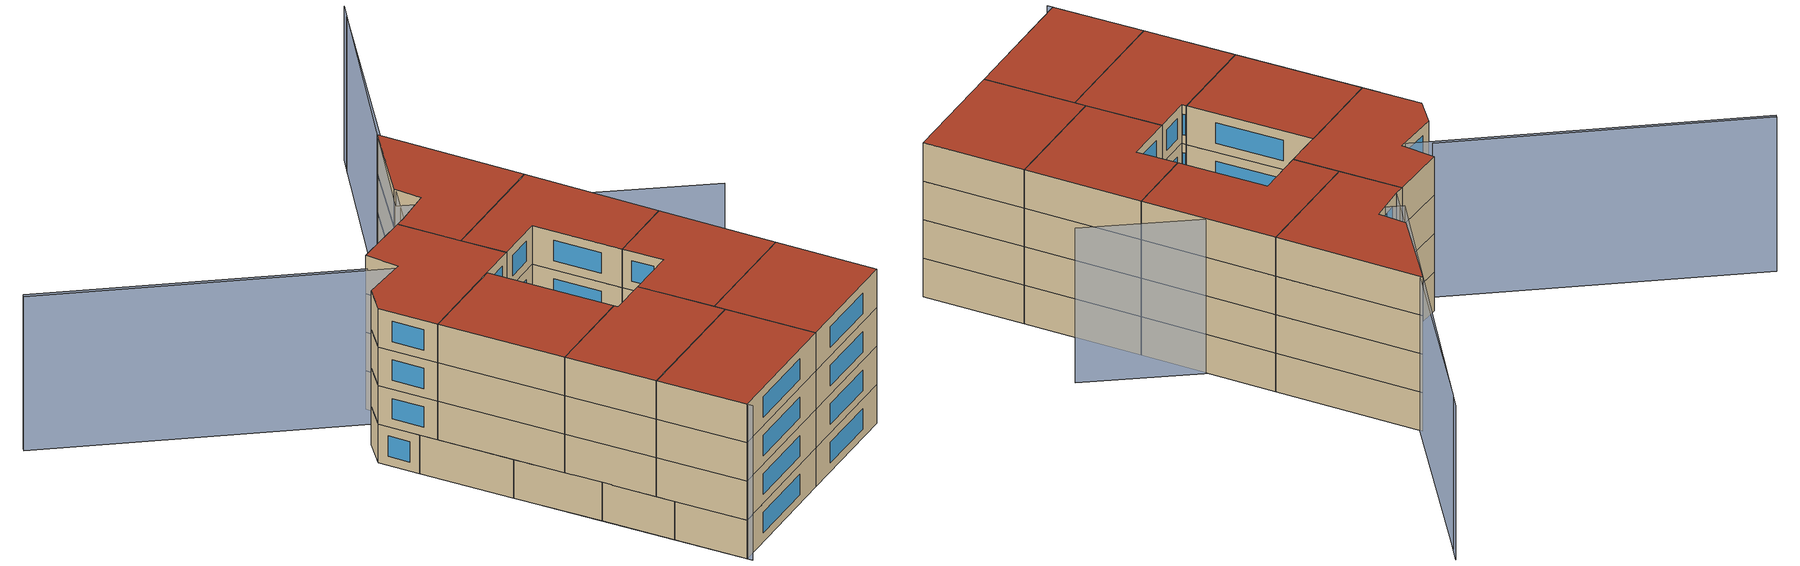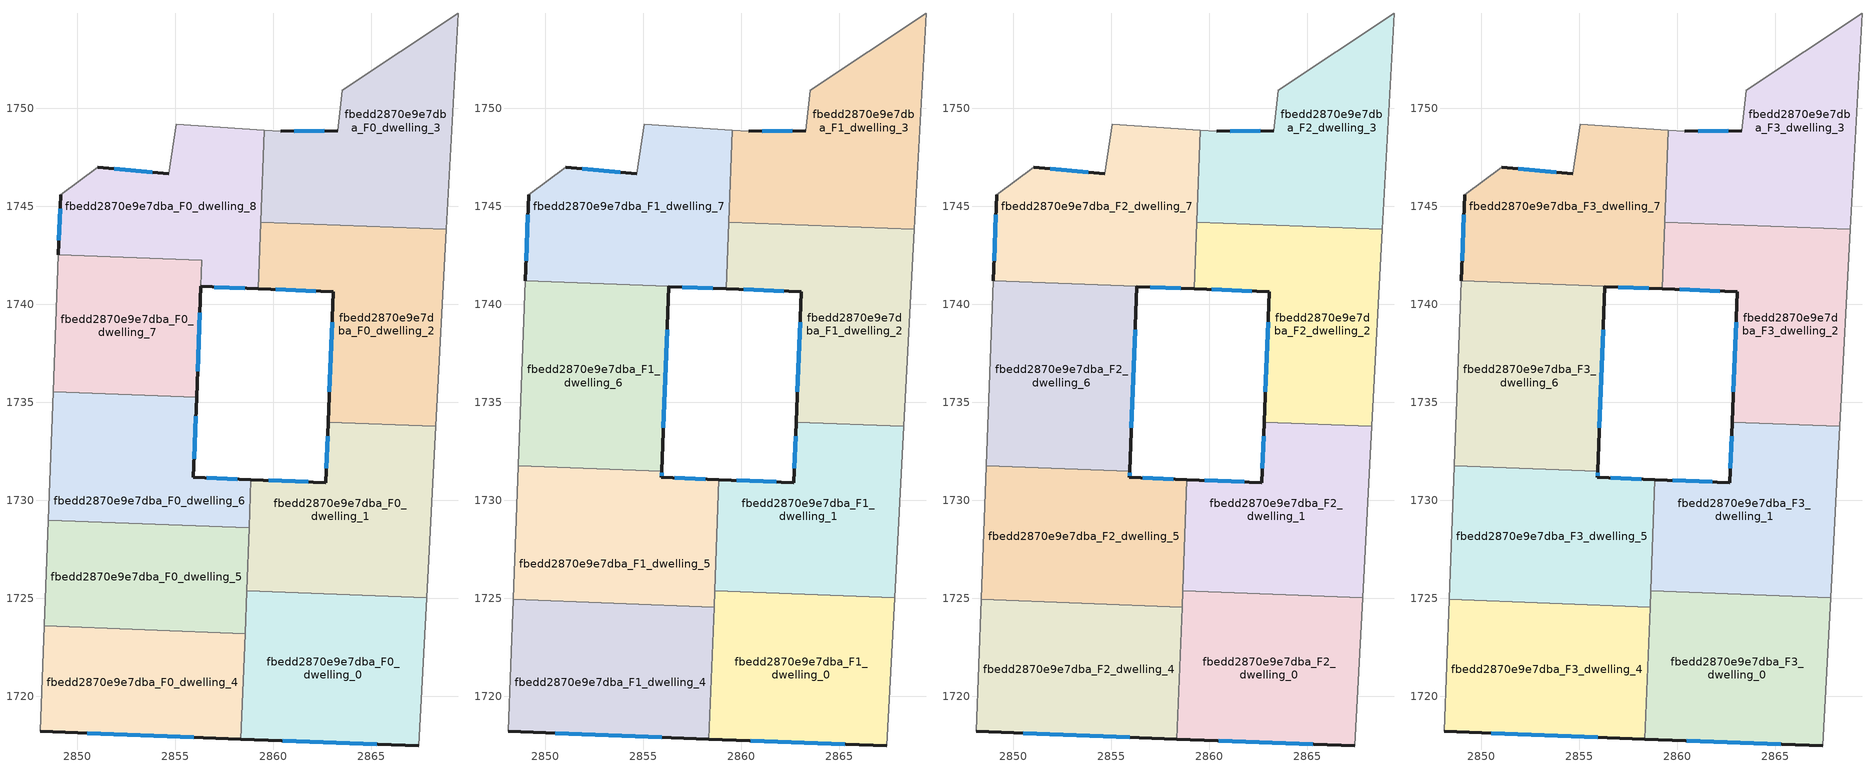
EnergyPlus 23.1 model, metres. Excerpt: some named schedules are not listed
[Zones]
fbedd2870e9e7dba_F0_dwelling_0
 floor ground (EU_floor_Construction): 2867.83,1725.03 2867.42,1717.47 2858.36,1717.82 2858.65,1725.39 z0
 wall outside (EU_wall_Construction): 2858.36,1717.82 2867.42,1717.47 z0:3
 wall to fbedd2870e9e7dba_F0_dwelling_1 (EU_wall_Construction): 2867.83,1725.03 2858.65,1725.39 z0:3
 wall adiabatic (EU_wall_Construction): 2867.42,1717.47 2867.83,1725.03 z0:3
 wall to fbedd2870e9e7dba_F0_dwelling_4 (EU_wall_Construction): 2858.56,1723.2 2858.36,1717.82 z0:3
 wall to fbedd2870e9e7dba_F0_dwelling_5 (EU_wall_Construction): 2858.65,1725.39 2858.56,1723.2 z0:3
 window (EU_Window_Construction): 2860.48,1717.73 2865.29,1717.55 z0.7:2.3
fbedd2870e9e7dba_F0_dwelling_1
 floor ground (EU_floor_Construction): 2868.3,1733.77 2867.83,1725.03 2858.65,1725.39 2858.86,1731.05 2862.69,1730.9 2862.81,1733.98 z0
 wall outside (EU_wall_Construction): 2862.81,1733.98 2862.69,1730.9 2858.86,1731.05 z0:3
 wall to fbedd2870e9e7dba_F0_dwelling_2 (EU_wall_Construction): 2868.3,1733.77 2862.81,1733.98 z0:3
 wall adiabatic (EU_wall_Construction): 2867.83,1725.03 2868.3,1733.77 z0:3
 wall to fbedd2870e9e7dba_F0_dwelling_5 (EU_wall_Construction): 2858.77,1728.59 2858.65,1725.39 z0:3
 wall to fbedd2870e9e7dba_F0_dwelling_6 (EU_wall_Construction): 2858.86,1731.05 2858.77,1728.59 z0:3
 window (EU_Window_Construction): 2861.79,1730.94 2859.76,1731.02 / 2862.78,1733.26 2862.72,1731.63 z0.7:2.3
fbedd2870e9e7dba_F0_dwelling_2
 floor ground (EU_floor_Construction): 2868.84,1743.84 2868.3,1733.77 2862.81,1733.98 2863.07,1740.65 2859.24,1740.8 2859.37,1744.2 z0
 wall outside (EU_wall_Construction): 2859.24,1740.8 2863.07,1740.65 2862.81,1733.98 z0:3
 wall to fbedd2870e9e7dba_F0_dwelling_3 (EU_wall_Construction): 2868.84,1743.84 2859.37,1744.2 z0:3
 wall adiabatic (EU_wall_Construction): 2868.3,1733.77 2868.84,1743.84 z0:3
 wall to fbedd2870e9e7dba_F0_dwelling_8 (EU_wall_Construction): 2859.37,1744.2 2859.24,1740.8 z0:3
 window (EU_Window_Construction): 2860.14,1740.76 2862.17,1740.68 / 2863.01,1739.08 2862.87,1735.55 z0.7:2.3
fbedd2870e9e7dba_F0_dwelling_3
 floor ground (EU_floor_Construction): 2869.43,1754.87 2868.84,1743.84 2859.37,1744.2 2859.55,1748.89 2860.38,1748.83 2863.3,1748.87 2863.53,1750.93 z0
 wall outside (EU_wall_Construction): 2863.3,1748.87 2860.38,1748.83 z0:3
 wall adiabatic (EU_wall_Construction): 2868.84,1743.84 2869.43,1754.87 2863.53,1750.93 2863.3,1748.87 / 2860.38,1748.83 2859.55,1748.89 z0:3
 wall to fbedd2870e9e7dba_F0_dwelling_8 (EU_wall_Construction): 2859.55,1748.89 2859.37,1744.2 z0:3
 window (EU_Window_Construction): 2862.62,1748.86 2861.07,1748.84 z0.7:2.3
fbedd2870e9e7dba_F0_dwelling_4
 floor ground (EU_floor_Construction): 2858.56,1723.2 2858.36,1717.82 2848.1,1718.21 2848.31,1723.6 z0
 wall outside (EU_wall_Construction): 2848.1,1718.21 2858.36,1717.82 z0:3
 wall to fbedd2870e9e7dba_F0_dwelling_5 (EU_wall_Construction): 2858.56,1723.2 2848.31,1723.6 z0:3
 wall adiabatic (EU_wall_Construction): 2848.31,1723.6 2848.1,1718.21 z0:3
 window (EU_Window_Construction): 2850.51,1718.12 2855.95,1717.91 z0.7:2.3
fbedd2870e9e7dba_F0_dwelling_5
 floor ground (EU_floor_Construction): 2858.77,1728.59 2858.56,1723.2 2848.31,1723.6 2848.51,1728.98 z0
 wall to fbedd2870e9e7dba_F0_dwelling_6 (EU_wall_Construction): 2858.77,1728.59 2848.51,1728.98 z0:3
 wall adiabatic (EU_wall_Construction): 2848.51,1728.98 2848.31,1723.6 z0:3
fbedd2870e9e7dba_F0_dwelling_6
 floor ground (EU_floor_Construction): 2856.09,1735.26 2855.93,1731.17 2858.86,1731.05 2858.77,1728.59 2848.51,1728.98 2848.77,1735.54 z0
 wall outside (EU_wall_Construction): 2858.86,1731.05 2855.93,1731.17 2856.09,1735.26 z0:3
 wall adiabatic (EU_wall_Construction): 2848.77,1735.54 2848.51,1728.98 z0:3
 wall to fbedd2870e9e7dba_F0_dwelling_7 (EU_wall_Construction): 2856.09,1735.26 2848.77,1735.54 z0:3
 window (EU_Window_Construction): 2855.97,1732.13 2856.05,1734.3 / 2858.18,1731.08 2856.62,1731.14 z0.7:2.3
 ceiling adiabatic (EU_roof_Construction): 2855.95,1731.49 2856.09,1735.26 2848.77,1735.54 2848.62,1731.77 z3
fbedd2870e9e7dba_F0_dwelling_7
 floor ground (EU_floor_Construction): 2856.35,1742.26 2856.09,1735.26 2848.77,1735.54 2849.03,1742.54 z0
 wall outside (EU_wall_Construction): 2856.09,1735.26 2856.31,1740.91 z0:3
 wall adiabatic (EU_wall_Construction): 2849.03,1742.54 2848.77,1735.54 z0:3
 wall to fbedd2870e9e7dba_F0_dwelling_8 (EU_wall_Construction): 2856.35,1742.26 2849.03,1742.54 / 2856.31,1740.91 2856.36,1742.26 z0:3
 window (EU_Window_Construction): 2856.14,1736.58 2856.26,1739.59 z0.7:2.3
 ceiling adiabatic (EU_roof_Construction): 2856.09,1735.26 2856.3,1740.91 2848.98,1741.2 2848.77,1735.54 z3
fbedd2870e9e7dba_F0_dwelling_8
 floor ground (EU_floor_Construction): 2859.55,1748.89 2859.24,1740.8 2856.31,1740.91 2856.36,1742.26 2849.03,1742.54 2849.15,1745.61 2851.05,1746.99 2854.68,1746.66 2855.06,1749.18 z0
 wall outside (EU_wall_Construction): 2849.15,1745.61 2849.03,1742.54 / 2854.68,1746.66 2851.05,1746.99 / 2856.31,1740.91 2859.24,1740.8 z0:3
 wall adiabatic (EU_wall_Construction): 2851.05,1746.99 2849.15,1745.61 / 2859.55,1748.89 2855.06,1749.18 2854.68,1746.66 z0:3
 window (EU_Window_Construction): 2849.12,1744.89 2849.06,1743.26 / 2853.83,1746.74 2851.9,1746.91 / 2857,1740.89 2858.55,1740.83 z0.7:2.3
fbedd2870e9e7dba_F1_dwelling_0
 floor to fbedd2870e9e7dba_F0_dwelling_0 (EU_floor_Construction): 2867.83,1725.03 2867.42,1717.47 2858.36,1717.82 2858.65,1725.39 z3
 wall outside (EU_wall_Construction): 2858.36,1717.82 2867.42,1717.47 z3:6
 wall to fbedd2870e9e7dba_F1_dwelling_1 (EU_wall_Construction): 2867.83,1725.03 2858.65,1725.39 z3:6
 wall adiabatic (EU_wall_Construction): 2867.42,1717.47 2867.83,1725.03 z3:6
 wall to fbedd2870e9e7dba_F1_dwelling_4 (EU_wall_Construction): 2858.61,1724.55 2858.36,1717.82 z3:6
 wall to fbedd2870e9e7dba_F1_dwelling_5 (EU_wall_Construction): 2858.65,1725.39 2858.61,1724.55 z3:6
 window (EU_Window_Construction): 2860.48,1717.73 2865.29,1717.55 z3.7:5.3
fbedd2870e9e7dba_F1_dwelling_1
 floor to fbedd2870e9e7dba_F0_dwelling_1 (EU_floor_Construction): 2868.3,1733.77 2867.83,1725.03 2858.65,1725.39 2858.86,1731.05 2862.69,1730.9 2862.81,1733.98 z3
 wall outside (EU_wall_Construction): 2862.81,1733.98 2862.69,1730.9 2858.86,1731.05 z3:6
 wall to fbedd2870e9e7dba_F1_dwelling_2 (EU_wall_Construction): 2868.3,1733.77 2862.81,1733.98 z3:6
 wall adiabatic (EU_wall_Construction): 2867.83,1725.03 2868.3,1733.77 z3:6
 wall to fbedd2870e9e7dba_F1_dwelling_5 (EU_wall_Construction): 2858.86,1731.05 2858.65,1725.39 z3:6
 window (EU_Window_Construction): 2861.79,1730.94 2859.76,1731.02 / 2862.78,1733.26 2862.72,1731.63 z3.7:5.3
fbedd2870e9e7dba_F1_dwelling_2
 floor to fbedd2870e9e7dba_F0_dwelling_2 (EU_floor_Construction): 2868.84,1743.84 2868.3,1733.77 2862.81,1733.98 2863.07,1740.65 2859.24,1740.8 2859.37,1744.2 z3
 wall outside (EU_wall_Construction): 2859.24,1740.8 2863.07,1740.65 2862.81,1733.98 z3:6
 wall to fbedd2870e9e7dba_F1_dwelling_3 (EU_wall_Construction): 2868.84,1743.84 2859.37,1744.2 z3:6
 wall adiabatic (EU_wall_Construction): 2868.3,1733.77 2868.84,1743.84 z3:6
 wall to fbedd2870e9e7dba_F1_dwelling_7 (EU_wall_Construction): 2859.37,1744.2 2859.24,1740.8 z3:6
 window (EU_Window_Construction): 2860.14,1740.76 2862.17,1740.68 / 2863.01,1739.08 2862.87,1735.55 z3.7:5.3
fbedd2870e9e7dba_F1_dwelling_3
 floor to fbedd2870e9e7dba_F0_dwelling_3 (EU_floor_Construction): 2869.43,1754.87 2868.84,1743.84 2859.37,1744.2 2859.55,1748.89 2860.38,1748.83 2863.3,1748.87 2863.53,1750.93 z3
 wall outside (EU_wall_Construction): 2863.3,1748.87 2860.38,1748.83 z3:6
 wall adiabatic (EU_wall_Construction): 2868.84,1743.84 2869.43,1754.87 2863.53,1750.93 2863.3,1748.87 / 2860.38,1748.83 2859.55,1748.89 z3:6
 wall to fbedd2870e9e7dba_F1_dwelling_7 (EU_wall_Construction): 2859.55,1748.89 2859.37,1744.2 z3:6
 window (EU_Window_Construction): 2862.62,1748.86 2861.07,1748.84 z3.7:5.3
fbedd2870e9e7dba_F1_dwelling_4
 floor to fbedd2870e9e7dba_F0_dwelling_4 (EU_floor_Construction): 2858.56,1723.2 2858.36,1717.82 2848.1,1718.21 2848.31,1723.6 z3
 floor to fbedd2870e9e7dba_F0_dwelling_5 (EU_floor_Construction): 2858.61,1724.55 2858.56,1723.2 2848.31,1723.6 2848.36,1724.94 z3
 wall outside (EU_wall_Construction): 2848.1,1718.21 2858.36,1717.82 z3:6
 wall to fbedd2870e9e7dba_F1_dwelling_5 (EU_wall_Construction): 2858.61,1724.55 2848.36,1724.94 z3:6
 wall adiabatic (EU_wall_Construction): 2848.36,1724.94 2848.1,1718.21 z3:6
 window (EU_Window_Construction): 2850.51,1718.12 2855.95,1717.91 z3.7:5.3
fbedd2870e9e7dba_F1_dwelling_5
 floor to fbedd2870e9e7dba_F0_dwelling_5 (EU_floor_Construction): 2858.77,1728.59 2858.61,1724.55 2848.36,1724.94 2848.51,1728.98 z3
 floor to fbedd2870e9e7dba_F0_dwelling_6 (EU_floor_Construction): 2858.86,1731.05 2858.77,1728.59 2848.51,1728.98 2848.62,1731.77 2855.95,1731.49 2855.93,1731.17 z3
 wall outside (EU_wall_Construction): 2858.86,1731.05 2855.93,1731.17 2855.95,1731.49 z3:6
 wall adiabatic (EU_wall_Construction): 2848.62,1731.77 2848.36,1724.94 z3:6
 wall to fbedd2870e9e7dba_F1_dwelling_6 (EU_wall_Construction): 2855.95,1731.49 2848.62,1731.77 z3:6
 window (EU_Window_Construction): 2855.94,1731.24 2855.94,1731.41 / 2858.18,1731.08 2856.62,1731.14 z3.7:5.3
fbedd2870e9e7dba_F1_dwelling_6
 floor adiabatic (EU_floor_Construction): 2856.31,1740.91 2855.95,1731.49 2848.62,1731.77 2848.98,1741.2 z3
 wall outside (EU_wall_Construction): 2855.95,1731.49 2856.31,1740.91 z3:6
 wall adiabatic (EU_wall_Construction): 2848.98,1741.2 2848.62,1731.77 z3:6
 wall to fbedd2870e9e7dba_F1_dwelling_7 (EU_wall_Construction): 2856.31,1740.91 2848.98,1741.2 z3:6
 window (EU_Window_Construction): 2856.03,1733.7 2856.22,1738.7 z3.7:5.3
fbedd2870e9e7dba_F1_dwelling_7
 floor to fbedd2870e9e7dba_F0_dwelling_7 (EU_floor_Construction): 2856.35,1742.26 2856.3,1740.91 2848.98,1741.2 2849.03,1742.54 z3
 floor to fbedd2870e9e7dba_F0_dwelling_8 (EU_floor_Construction): 2859.55,1748.89 2859.24,1740.8 2856.31,1740.91 2856.36,1742.26 2849.03,1742.54 2849.15,1745.61 2851.05,1746.99 2854.68,1746.66 2855.06,1749.18 z3
 wall outside (EU_wall_Construction): 2849.15,1745.61 2848.98,1741.2 / 2854.68,1746.66 2851.05,1746.99 / 2856.31,1740.91 2859.24,1740.8 z3:6
 wall adiabatic (EU_wall_Construction): 2851.05,1746.99 2849.15,1745.61 / 2859.55,1748.89 2855.06,1749.18 2854.68,1746.66 z3:6
 window (EU_Window_Construction): 2849.11,1744.57 2849.02,1742.23 / 2853.83,1746.74 2851.9,1746.91 / 2857,1740.88 2858.55,1740.82 z3.7:5.3
fbedd2870e9e7dba_F2_dwelling_0
 floor to fbedd2870e9e7dba_F1_dwelling_0 (EU_floor_Construction): 2867.83,1725.03 2867.42,1717.47 2858.36,1717.82 2858.65,1725.39 z6
 wall outside (EU_wall_Construction): 2858.36,1717.82 2867.42,1717.47 z6:9
 wall to fbedd2870e9e7dba_F2_dwelling_1 (EU_wall_Construction): 2867.83,1725.03 2858.65,1725.39 z6:9
 wall adiabatic (EU_wall_Construction): 2867.42,1717.47 2867.83,1725.03 z6:9
 wall to fbedd2870e9e7dba_F2_dwelling_4 (EU_wall_Construction): 2858.61,1724.55 2858.36,1717.82 z6:9
 wall to fbedd2870e9e7dba_F2_dwelling_5 (EU_wall_Construction): 2858.65,1725.39 2858.61,1724.55 z6:9
 window (EU_Window_Construction): 2860.48,1717.73 2865.29,1717.55 z6.7:8.3
fbedd2870e9e7dba_F2_dwelling_1
 floor to fbedd2870e9e7dba_F1_dwelling_1 (EU_floor_Construction): 2868.3,1733.77 2867.83,1725.03 2858.65,1725.39 2858.86,1731.05 2862.69,1730.9 2862.81,1733.98 z6
 wall outside (EU_wall_Construction): 2862.81,1733.98 2862.69,1730.9 2858.86,1731.05 z6:9
 wall to fbedd2870e9e7dba_F2_dwelling_2 (EU_wall_Construction): 2868.3,1733.77 2862.81,1733.98 z6:9
 wall adiabatic (EU_wall_Construction): 2867.83,1725.03 2868.3,1733.77 z6:9
 wall to fbedd2870e9e7dba_F2_dwelling_5 (EU_wall_Construction): 2858.86,1731.05 2858.65,1725.39 z6:9
 window (EU_Window_Construction): 2861.79,1730.94 2859.76,1731.02 / 2862.78,1733.26 2862.72,1731.63 z6.7:8.3
fbedd2870e9e7dba_F2_dwelling_2
 floor to fbedd2870e9e7dba_F1_dwelling_2 (EU_floor_Construction): 2868.84,1743.84 2868.3,1733.77 2862.81,1733.98 2863.07,1740.65 2859.24,1740.8 2859.37,1744.2 z6
 wall outside (EU_wall_Construction): 2859.24,1740.8 2863.07,1740.65 2862.81,1733.98 z6:9
 wall to fbedd2870e9e7dba_F2_dwelling_3 (EU_wall_Construction): 2868.84,1743.84 2859.37,1744.2 z6:9
 wall adiabatic (EU_wall_Construction): 2868.3,1733.77 2868.84,1743.84 z6:9
 wall to fbedd2870e9e7dba_F2_dwelling_7 (EU_wall_Construction): 2859.37,1744.2 2859.24,1740.8 z6:9
 window (EU_Window_Construction): 2860.14,1740.76 2862.17,1740.68 / 2863.01,1739.08 2862.87,1735.55 z6.7:8.3
fbedd2870e9e7dba_F2_dwelling_3
 floor to fbedd2870e9e7dba_F1_dwelling_3 (EU_floor_Construction): 2869.43,1754.87 2868.84,1743.84 2859.37,1744.2 2859.55,1748.89 2860.38,1748.83 2863.3,1748.87 2863.53,1750.93 z6
 wall outside (EU_wall_Construction): 2863.3,1748.87 2860.38,1748.83 z6:9
 wall adiabatic (EU_wall_Construction): 2868.84,1743.84 2869.43,1754.87 2863.53,1750.93 2863.3,1748.87 / 2860.38,1748.83 2859.55,1748.89 z6:9
 wall to fbedd2870e9e7dba_F2_dwelling_7 (EU_wall_Construction): 2859.55,1748.89 2859.37,1744.2 z6:9
 window (EU_Window_Construction): 2862.62,1748.86 2861.07,1748.84 z6.7:8.3
fbedd2870e9e7dba_F2_dwelling_4
 floor to fbedd2870e9e7dba_F1_dwelling_4 (EU_floor_Construction): 2858.61,1724.55 2858.36,1717.82 2848.1,1718.21 2848.36,1724.94 z6
 wall outside (EU_wall_Construction): 2848.1,1718.21 2858.36,1717.82 z6:9
 wall to fbedd2870e9e7dba_F2_dwelling_5 (EU_wall_Construction): 2858.61,1724.55 2848.36,1724.94 z6:9
 wall adiabatic (EU_wall_Construction): 2848.36,1724.94 2848.1,1718.21 z6:9
 window (EU_Window_Construction): 2850.51,1718.12 2855.95,1717.91 z6.7:8.3
fbedd2870e9e7dba_F2_dwelling_5
 floor to fbedd2870e9e7dba_F1_dwelling_5 (EU_floor_Construction): 2858.86,1731.05 2858.61,1724.55 2848.36,1724.94 2848.62,1731.77 2855.95,1731.49 2855.93,1731.17 z6
 wall outside (EU_wall_Construction): 2858.86,1731.05 2855.93,1731.17 2855.95,1731.49 z6:9
 wall adiabatic (EU_wall_Construction): 2848.62,1731.77 2848.36,1724.94 z6:9
 wall to fbedd2870e9e7dba_F2_dwelling_6 (EU_wall_Construction): 2855.95,1731.49 2848.62,1731.77 z6:9
 window (EU_Window_Construction): 2855.94,1731.24 2855.94,1731.41 / 2858.18,1731.08 2856.62,1731.14 z6.7:8.3
fbedd2870e9e7dba_F2_dwelling_6
 floor to fbedd2870e9e7dba_F1_dwelling_6 (EU_floor_Construction): 2856.31,1740.91 2855.95,1731.49 2848.62,1731.77 2848.98,1741.2 z6
 wall outside (EU_wall_Construction): 2855.95,1731.49 2856.31,1740.91 z6:9
 wall adiabatic (EU_wall_Construction): 2848.98,1741.2 2848.62,1731.77 z6:9
 wall to fbedd2870e9e7dba_F2_dwelling_7 (EU_wall_Construction): 2856.31,1740.91 2848.98,1741.2 z6:9
 window (EU_Window_Construction): 2856.03,1733.7 2856.22,1738.7 z6.7:8.3
fbedd2870e9e7dba_F2_dwelling_7
 floor to fbedd2870e9e7dba_F1_dwelling_7 (EU_floor_Construction): 2859.55,1748.89 2859.24,1740.8 2848.98,1741.2 2849.15,1745.61 2851.05,1746.99 2854.68,1746.66 2855.06,1749.18 z6
 wall outside (EU_wall_Construction): 2849.15,1745.61 2848.98,1741.2 / 2854.68,1746.66 2851.05,1746.99 / 2856.31,1740.91 2859.24,1740.8 z6:9
 wall adiabatic (EU_wall_Construction): 2851.05,1746.99 2849.15,1745.61 / 2859.55,1748.89 2855.06,1749.18 2854.68,1746.66 z6:9
 window (EU_Window_Construction): 2849.11,1744.57 2849.02,1742.23 / 2853.83,1746.74 2851.9,1746.91 / 2857,1740.88 2858.55,1740.82 z6.7:8.3
fbedd2870e9e7dba_F3_dwelling_0
 floor to fbedd2870e9e7dba_F2_dwelling_0 (EU_floor_Construction): 2867.83,1725.03 2867.42,1717.47 2858.36,1717.82 2858.65,1725.39 z9
 wall outside (EU_wall_Construction): 2858.36,1717.82 2867.42,1717.47 z9:12
 wall to fbedd2870e9e7dba_F3_dwelling_1 (EU_wall_Construction): 2867.83,1725.03 2858.65,1725.39 z9:12
 wall adiabatic (EU_wall_Construction): 2867.42,1717.47 2867.83,1725.03 z9:12
 wall to fbedd2870e9e7dba_F3_dwelling_4 (EU_wall_Construction): 2858.61,1724.55 2858.36,1717.82 z9:12
 wall to fbedd2870e9e7dba_F3_dwelling_5 (EU_wall_Construction): 2858.65,1725.39 2858.61,1724.55 z9:12
 window (EU_Window_Construction): 2860.48,1717.73 2865.29,1717.55 z9.7:11.3
 roof outside (EU_roof_Construction): 2867.42,1717.47 2867.83,1725.03 2858.65,1725.39 2858.36,1717.82 z12
fbedd2870e9e7dba_F3_dwelling_1
 floor to fbedd2870e9e7dba_F2_dwelling_1 (EU_floor_Construction): 2868.3,1733.77 2867.83,1725.03 2858.65,1725.39 2858.86,1731.05 2862.69,1730.9 2862.81,1733.98 z9
 wall outside (EU_wall_Construction): 2862.81,1733.98 2862.69,1730.9 2858.86,1731.05 z9:12
 wall to fbedd2870e9e7dba_F3_dwelling_2 (EU_wall_Construction): 2868.3,1733.77 2862.81,1733.98 z9:12
 wall adiabatic (EU_wall_Construction): 2867.83,1725.03 2868.3,1733.77 z9:12
 wall to fbedd2870e9e7dba_F3_dwelling_5 (EU_wall_Construction): 2858.86,1731.05 2858.65,1725.39 z9:12
 window (EU_Window_Construction): 2861.79,1730.94 2859.76,1731.02 / 2862.78,1733.26 2862.72,1731.63 z9.7:11.3
 roof outside (EU_roof_Construction): 2867.83,1725.03 2868.3,1733.77 2862.81,1733.98 2862.69,1730.9 2858.86,1731.05 2858.65,1725.39 z12
fbedd2870e9e7dba_F3_dwelling_2
 floor to fbedd2870e9e7dba_F2_dwelling_2 (EU_floor_Construction): 2868.84,1743.84 2868.3,1733.77 2862.81,1733.98 2863.07,1740.65 2859.24,1740.8 2859.37,1744.2 z9
 wall outside (EU_wall_Construction): 2859.24,1740.8 2863.07,1740.65 2862.81,1733.98 z9:12
 wall to fbedd2870e9e7dba_F3_dwelling_3 (EU_wall_Construction): 2868.84,1743.84 2859.37,1744.2 z9:12
 wall adiabatic (EU_wall_Construction): 2868.3,1733.77 2868.84,1743.84 z9:12
 wall to fbedd2870e9e7dba_F3_dwelling_7 (EU_wall_Construction): 2859.37,1744.2 2859.24,1740.8 z9:12
 window (EU_Window_Construction): 2860.14,1740.76 2862.17,1740.68 / 2863.01,1739.08 2862.87,1735.55 z9.7:11.3
 roof outside (EU_roof_Construction): 2868.3,1733.77 2868.84,1743.84 2859.37,1744.2 2859.24,1740.8 2863.07,1740.65 2862.81,1733.98 z12
fbedd2870e9e7dba_F3_dwelling_3
 floor to fbedd2870e9e7dba_F2_dwelling_3 (EU_floor_Construction): 2869.43,1754.87 2868.84,1743.84 2859.37,1744.2 2859.55,1748.89 2860.38,1748.83 2863.3,1748.87 2863.53,1750.93 z9
 wall outside (EU_wall_Construction): 2863.3,1748.87 2860.38,1748.83 z9:12
 wall adiabatic (EU_wall_Construction): 2868.84,1743.84 2869.43,1754.87 2863.53,1750.93 2863.3,1748.87 / 2860.38,1748.83 2859.55,1748.89 z9:12
 wall to fbedd2870e9e7dba_F3_dwelling_7 (EU_wall_Construction): 2859.55,1748.89 2859.37,1744.2 z9:12
 window (EU_Window_Construction): 2862.62,1748.86 2861.07,1748.84 z9.7:11.3
 roof outside (EU_roof_Construction): 2868.84,1743.84 2869.43,1754.87 2863.53,1750.93 2863.3,1748.87 2860.38,1748.83 2859.55,1748.89 2859.37,1744.2 z12
fbedd2870e9e7dba_F3_dwelling_4
 floor to fbedd2870e9e7dba_F2_dwelling_4 (EU_floor_Construction): 2858.61,1724.55 2858.36,1717.82 2848.1,1718.21 2848.36,1724.94 z9
 wall outside (EU_wall_Construction): 2848.1,1718.21 2858.36,1717.82 z9:12
 wall to fbedd2870e9e7dba_F3_dwelling_5 (EU_wall_Construction): 2858.61,1724.55 2848.36,1724.94 z9:12
 wall adiabatic (EU_wall_Construction): 2848.36,1724.94 2848.1,1718.21 z9:12
 window (EU_Window_Construction): 2850.51,1718.12 2855.95,1717.91 z9.7:11.3
 roof outside (EU_roof_Construction): 2858.36,1717.82 2858.61,1724.55 2848.36,1724.94 2848.1,1718.21 z12
fbedd2870e9e7dba_F3_dwelling_5
 floor to fbedd2870e9e7dba_F2_dwelling_5 (EU_floor_Construction): 2858.86,1731.05 2858.61,1724.55 2848.36,1724.94 2848.62,1731.77 2855.95,1731.49 2855.93,1731.17 z9
 wall outside (EU_wall_Construction): 2858.86,1731.05 2855.93,1731.17 2855.95,1731.49 z9:12
 wall adiabatic (EU_wall_Construction): 2848.62,1731.77 2848.36,1724.94 z9:12
 wall to fbedd2870e9e7dba_F3_dwelling_6 (EU_wall_Construction): 2855.95,1731.49 2848.62,1731.77 z9:12
 window (EU_Window_Construction): 2855.94,1731.24 2855.94,1731.41 / 2858.18,1731.08 2856.62,1731.14 z9.7:11.3
 roof outside (EU_roof_Construction): 2858.61,1724.55 2858.86,1731.05 2855.93,1731.17 2855.95,1731.49 2848.62,1731.77 2848.36,1724.94 z12
fbedd2870e9e7dba_F3_dwelling_6
 floor to fbedd2870e9e7dba_F2_dwelling_6 (EU_floor_Construction): 2856.31,1740.91 2855.95,1731.49 2848.62,1731.77 2848.98,1741.2 z9
 wall outside (EU_wall_Construction): 2855.95,1731.49 2856.31,1740.91 z9:12
 wall adiabatic (EU_wall_Construction): 2848.98,1741.2 2848.62,1731.77 z9:12
 wall to fbedd2870e9e7dba_F3_dwelling_7 (EU_wall_Construction): 2856.31,1740.91 2848.98,1741.2 z9:12
 window (EU_Window_Construction): 2856.03,1733.7 2856.22,1738.7 z9.7:11.3
 roof outside (EU_roof_Construction): 2855.95,1731.49 2856.31,1740.91 2848.98,1741.2 2848.62,1731.77 z12
fbedd2870e9e7dba_F3_dwelling_7
 floor to fbedd2870e9e7dba_F2_dwelling_7 (EU_floor_Construction): 2859.55,1748.89 2859.24,1740.8 2848.98,1741.2 2849.15,1745.61 2851.05,1746.99 2854.68,1746.66 2855.06,1749.18 z9
 wall outside (EU_wall_Construction): 2849.15,1745.61 2848.98,1741.2 / 2854.68,1746.66 2851.05,1746.99 / 2856.31,1740.91 2859.24,1740.8 z9:12
 wall adiabatic (EU_wall_Construction): 2851.05,1746.99 2849.15,1745.61 / 2859.55,1748.89 2855.06,1749.18 2854.68,1746.66 z9:12
 window (EU_Window_Construction): 2849.11,1744.57 2849.02,1742.23 / 2853.83,1746.74 2851.9,1746.91 / 2857,1740.88 2858.55,1740.82 z9.7:11.3
 roof outside (EU_roof_Construction): 2859.24,1740.8 2859.55,1748.89 2855.06,1749.18 2854.68,1746.66 2851.05,1746.99 2849.15,1745.61 2848.98,1741.2 z12
shading: 2849.04,1742.54 2848.08,1717.79 / 2841.03,1767.87 2853.51,1748.38 / 2867.42,1717.47 2867.5,1744.96 / 2873.28,1731.21 2861.59,1749.98 / 2861.59,1749.98 2883.54,1763.66 / 2882.37,1762.92 2855.13,1745.46 / 2855.13,1745.46 2840.84,1767.75 z0:12
[Building]
EU S2 Campaign: North Axis=0; Terrain=City; Solar Distribution=FullExterior
[Site:Location]
Budapest.Ferenc.Liszt.Intl.AP: Latitude=47.437; Longitude=19.256; Time Zone=1; Elevation=185
[SizingPeriod:WeatherFileDays]
AnnualSizingPeriod: Begin Month=1; Begin Day of Month=1; End Month=12; End Day of Month=31; Day of Week for Start Day=Monday; Use Weather File Daylight Saving Period=No; Use Weather File Rain and Snow Indicators=No
[MATERIAL]
EU_InternalMass_Material: Roughness=MediumRough; Thickness=0.1; Conductivity=1; Density=1800; Specific Heat=900; Thermal Absorptance=0.9; Solar Absorptance=0.7; Visible Absorptance=0.7
[MATERIAL:NOMASS] Roughness=MediumRough; Thermal Absorptance=0.9; Solar Absorptance=0.7; Visible Absorptance=0.7
Name | Thermal Resistance
EU_wall_NoMass | 0.832559
EU_roof_NoMass | 1.39638
EU_floor_NoMass | 0.872794
[WINDOWMATERIAL:SIMPLEGLAZINGSYSTEM]
EU_Window_SimpleGlazing: UFactor=2.79869; Solar Heat Gain Coefficient=0.75; Visible Transmittance=0.75
[CONSTRUCTION]
EU_wall_Construction: EU_wall_NoMass
EU_roof_Construction: EU_roof_NoMass
EU_floor_Construction: EU_floor_NoMass
EU_Window_Construction: EU_Window_SimpleGlazing
EU_InternalMass_Construction: EU_InternalMass_Material
[ZONE] Type=1; Multiplier=1; Ceiling Height=autocalculate; Floor Area=autocalculate; Part of Total Floor Area=Yes
Name | Volume
fbedd2870e9e7dba_F0_dwelling_0; fbedd2870e9e7dba_F1_dwelling_0; fbedd2870e9e7dba_F2_dwelling_0; fbedd2870e9e7dba_F3_dwelling_0 | 207.456
fbedd2870e9e7dba_F0_dwelling_1; fbedd2870e9e7dba_F1_dwelling_1; fbedd2870e9e7dba_F2_dwelling_1; fbedd2870e9e7dba_F3_dwelling_1 | 207.484
fbedd2870e9e7dba_F0_dwelling_2; fbedd2870e9e7dba_F1_dwelling_2; fbedd2870e9e7dba_F2_dwelling_2; fbedd2870e9e7dba_F3_dwelling_2 | 207.493
fbedd2870e9e7dba_F0_dwelling_3; fbedd2870e9e7dba_F1_dwelling_3; fbedd2870e9e7dba_F2_dwelling_3; fbedd2870e9e7dba_F3_dwelling_3 | 207.474
fbedd2870e9e7dba_F0_dwelling_4 | 165.976
fbedd2870e9e7dba_F1_dwelling_4; fbedd2870e9e7dba_F2_dwelling_4; fbedd2870e9e7dba_F3_dwelling_4 | 207.487
fbedd2870e9e7dba_F0_dwelling_5 | 165.983
fbedd2870e9e7dba_F1_dwelling_5; fbedd2870e9e7dba_F2_dwelling_5; fbedd2870e9e7dba_F3_dwelling_5 | 207.479
fbedd2870e9e7dba_F0_dwelling_6 | 165.972
fbedd2870e9e7dba_F1_dwelling_6; fbedd2870e9e7dba_F2_dwelling_6; fbedd2870e9e7dba_F3_dwelling_6 | 207.483
fbedd2870e9e7dba_F0_dwelling_7 | 154.086
fbedd2870e9e7dba_F1_dwelling_7; fbedd2870e9e7dba_F2_dwelling_7; fbedd2870e9e7dba_F3_dwelling_7 | 207.524
fbedd2870e9e7dba_F0_dwelling_8 | 177.855
[INTERNALMASS] Construction=EU_InternalMass_Construction
Name | Zone or ZoneList | Surface Area
fbedd2870e9e7dba_F0_dwelling_0_EU_InternalMass | fbedd2870e9e7dba_F0_dwelling_0 | 69.1518
fbedd2870e9e7dba_F0_dwelling_1_EU_InternalMass | fbedd2870e9e7dba_F0_dwelling_1 | 69.1613
fbedd2870e9e7dba_F0_dwelling_2_EU_InternalMass | fbedd2870e9e7dba_F0_dwelling_2 | 69.1643
fbedd2870e9e7dba_F0_dwelling_3_EU_InternalMass | fbedd2870e9e7dba_F0_dwelling_3 | 69.1581
fbedd2870e9e7dba_F0_dwelling_4_EU_InternalMass | fbedd2870e9e7dba_F0_dwelling_4 | 55.3252
fbedd2870e9e7dba_F0_dwelling_5_EU_InternalMass | fbedd2870e9e7dba_F0_dwelling_5 | 55.3277
fbedd2870e9e7dba_F0_dwelling_6_EU_InternalMass | fbedd2870e9e7dba_F0_dwelling_6 | 55.3238
fbedd2870e9e7dba_F0_dwelling_7_EU_InternalMass | fbedd2870e9e7dba_F0_dwelling_7 | 51.3796
fbedd2870e9e7dba_F0_dwelling_8_EU_InternalMass | fbedd2870e9e7dba_F0_dwelling_8 | 59.2854
fbedd2870e9e7dba_F1_dwelling_0_EU_InternalMass | fbedd2870e9e7dba_F1_dwelling_0 | 69.1518
fbedd2870e9e7dba_F1_dwelling_1_EU_InternalMass | fbedd2870e9e7dba_F1_dwelling_1 | 69.1613
fbedd2870e9e7dba_F1_dwelling_2_EU_InternalMass | fbedd2870e9e7dba_F1_dwelling_2 | 69.1643
fbedd2870e9e7dba_F1_dwelling_3_EU_InternalMass | fbedd2870e9e7dba_F1_dwelling_3 | 69.1581
fbedd2870e9e7dba_F1_dwelling_4_EU_InternalMass | fbedd2870e9e7dba_F1_dwelling_4 | 69.1624
fbedd2870e9e7dba_F1_dwelling_5_EU_InternalMass | fbedd2870e9e7dba_F1_dwelling_5 | 69.1597
fbedd2870e9e7dba_F1_dwelling_6_EU_InternalMass | fbedd2870e9e7dba_F1_dwelling_6 | 69.1611
fbedd2870e9e7dba_F1_dwelling_7_EU_InternalMass | fbedd2870e9e7dba_F1_dwelling_7 | 69.1618
fbedd2870e9e7dba_F2_dwelling_0_EU_InternalMass | fbedd2870e9e7dba_F2_dwelling_0 | 69.1518
fbedd2870e9e7dba_F2_dwelling_1_EU_InternalMass | fbedd2870e9e7dba_F2_dwelling_1 | 69.1613
fbedd2870e9e7dba_F2_dwelling_2_EU_InternalMass | fbedd2870e9e7dba_F2_dwelling_2 | 69.1643
fbedd2870e9e7dba_F2_dwelling_3_EU_InternalMass | fbedd2870e9e7dba_F2_dwelling_3 | 69.1581
fbedd2870e9e7dba_F2_dwelling_4_EU_InternalMass | fbedd2870e9e7dba_F2_dwelling_4 | 69.1624
fbedd2870e9e7dba_F2_dwelling_5_EU_InternalMass | fbedd2870e9e7dba_F2_dwelling_5 | 69.1597
fbedd2870e9e7dba_F2_dwelling_6_EU_InternalMass | fbedd2870e9e7dba_F2_dwelling_6 | 69.1611
fbedd2870e9e7dba_F2_dwelling_7_EU_InternalMass | fbedd2870e9e7dba_F2_dwelling_7 | 69.1618
fbedd2870e9e7dba_F3_dwelling_0_EU_InternalMass | fbedd2870e9e7dba_F3_dwelling_0 | 69.1518
fbedd2870e9e7dba_F3_dwelling_1_EU_InternalMass | fbedd2870e9e7dba_F3_dwelling_1 | 69.1613
fbedd2870e9e7dba_F3_dwelling_2_EU_InternalMass | fbedd2870e9e7dba_F3_dwelling_2 | 69.1643
fbedd2870e9e7dba_F3_dwelling_3_EU_InternalMass | fbedd2870e9e7dba_F3_dwelling_3 | 69.1581
fbedd2870e9e7dba_F3_dwelling_4_EU_InternalMass | fbedd2870e9e7dba_F3_dwelling_4 | 69.1624
fbedd2870e9e7dba_F3_dwelling_5_EU_InternalMass | fbedd2870e9e7dba_F3_dwelling_5 | 69.1597
fbedd2870e9e7dba_F3_dwelling_6_EU_InternalMass | fbedd2870e9e7dba_F3_dwelling_6 | 69.1611
fbedd2870e9e7dba_F3_dwelling_7_EU_InternalMass | fbedd2870e9e7dba_F3_dwelling_7 | 69.1618
[OTHEREQUIPMENT] Fuel Type=Electricity; Design Level Calculation Method=Watts/Area; Power per Zone Floor Area=1; Fraction Latent=0; Fraction Radiant=0; Fraction Lost=0; Carbon Dioxide Generation Rate=0; EndUse Subcategory=EU_Step8_InternalGains
Name | Zone or ZoneList or Space or SpaceList | Schedule
EU_Step8_InternalGain_fbedd2870e9e7dba_F0_dwelling_0_f000 | fbedd2870e9e7dba_F0_dwelling_0 | EU_Step8_GainSchedule_fbedd2870e9e7dba_F0_dwelling_0_f000
EU_Step8_InternalGain_fbedd2870e9e7dba_F0_dwelling_1_f000 | fbedd2870e9e7dba_F0_dwelling_1 | EU_Step8_GainSchedule_fbedd2870e9e7dba_F0_dwelling_1_f000
EU_Step8_InternalGain_fbedd2870e9e7dba_F0_dwelling_2_f000 | fbedd2870e9e7dba_F0_dwelling_2 | EU_Step8_GainSchedule_fbedd2870e9e7dba_F0_dwelling_2_f000
EU_Step8_InternalGain_fbedd2870e9e7dba_F0_dwelling_3_f000 | fbedd2870e9e7dba_F0_dwelling_3 | EU_Step8_GainSchedule_fbedd2870e9e7dba_F0_dwelling_3_f000
EU_Step8_InternalGain_fbedd2870e9e7dba_F0_dwelling_4_f000 | fbedd2870e9e7dba_F0_dwelling_4 | EU_Step8_GainSchedule_fbedd2870e9e7dba_F0_dwelling_4_f000
EU_Step8_InternalGain_fbedd2870e9e7dba_F0_dwelling_5_f000 | fbedd2870e9e7dba_F0_dwelling_5 | EU_Step8_GainSchedule_fbedd2870e9e7dba_F0_dwelling_5_f000
EU_Step8_InternalGain_fbedd2870e9e7dba_F0_dwelling_6_f000 | fbedd2870e9e7dba_F0_dwelling_6 | EU_Step8_GainSchedule_fbedd2870e9e7dba_F0_dwelling_6_f000
EU_Step8_InternalGain_fbedd2870e9e7dba_F0_dwelling_7_f000 | fbedd2870e9e7dba_F0_dwelling_7 | EU_Step8_GainSchedule_fbedd2870e9e7dba_F0_dwelling_7_f000
EU_Step8_InternalGain_fbedd2870e9e7dba_F0_dwelling_8_f000 | fbedd2870e9e7dba_F0_dwelling_8 | EU_Step8_GainSchedule_fbedd2870e9e7dba_F0_dwelling_8_f000
EU_Step8_InternalGain_fbedd2870e9e7dba_F1_dwelling_0_f000 | fbedd2870e9e7dba_F1_dwelling_0 | EU_Step8_GainSchedule_fbedd2870e9e7dba_F1_dwelling_0_f000
EU_Step8_InternalGain_fbedd2870e9e7dba_F1_dwelling_1_f000 | fbedd2870e9e7dba_F1_dwelling_1 | EU_Step8_GainSchedule_fbedd2870e9e7dba_F1_dwelling_1_f000
EU_Step8_InternalGain_fbedd2870e9e7dba_F1_dwelling_2_f000 | fbedd2870e9e7dba_F1_dwelling_2 | EU_Step8_GainSchedule_fbedd2870e9e7dba_F1_dwelling_2_f000
EU_Step8_InternalGain_fbedd2870e9e7dba_F1_dwelling_3_f000 | fbedd2870e9e7dba_F1_dwelling_3 | EU_Step8_GainSchedule_fbedd2870e9e7dba_F1_dwelling_3_f000
EU_Step8_InternalGain_fbedd2870e9e7dba_F1_dwelling_4_f000 | fbedd2870e9e7dba_F1_dwelling_4 | EU_Step8_GainSchedule_fbedd2870e9e7dba_F1_dwelling_4_f000
EU_Step8_InternalGain_fbedd2870e9e7dba_F1_dwelling_5_f000 | fbedd2870e9e7dba_F1_dwelling_5 | EU_Step8_GainSchedule_fbedd2870e9e7dba_F1_dwelling_5_f000
EU_Step8_InternalGain_fbedd2870e9e7dba_F1_dwelling_6_f000 | fbedd2870e9e7dba_F1_dwelling_6 | EU_Step8_GainSchedule_fbedd2870e9e7dba_F1_dwelling_6_f000
EU_Step8_InternalGain_fbedd2870e9e7dba_F1_dwelling_7_f000 | fbedd2870e9e7dba_F1_dwelling_7 | EU_Step8_GainSchedule_fbedd2870e9e7dba_F1_dwelling_7_f000
EU_Step8_InternalGain_fbedd2870e9e7dba_F2_dwelling_0_f000 | fbedd2870e9e7dba_F2_dwelling_0 | EU_Step8_GainSchedule_fbedd2870e9e7dba_F2_dwelling_0_f000
EU_Step8_InternalGain_fbedd2870e9e7dba_F2_dwelling_1_f000 | fbedd2870e9e7dba_F2_dwelling_1 | EU_Step8_GainSchedule_fbedd2870e9e7dba_F2_dwelling_1_f000
EU_Step8_InternalGain_fbedd2870e9e7dba_F2_dwelling_2_f000 | fbedd2870e9e7dba_F2_dwelling_2 | EU_Step8_GainSchedule_fbedd2870e9e7dba_F2_dwelling_2_f000
EU_Step8_InternalGain_fbedd2870e9e7dba_F2_dwelling_3_f000 | fbedd2870e9e7dba_F2_dwelling_3 | EU_Step8_GainSchedule_fbedd2870e9e7dba_F2_dwelling_3_f000
EU_Step8_InternalGain_fbedd2870e9e7dba_F2_dwelling_4_f000 | fbedd2870e9e7dba_F2_dwelling_4 | EU_Step8_GainSchedule_fbedd2870e9e7dba_F2_dwelling_4_f000
EU_Step8_InternalGain_fbedd2870e9e7dba_F2_dwelling_5_f000 | fbedd2870e9e7dba_F2_dwelling_5 | EU_Step8_GainSchedule_fbedd2870e9e7dba_F2_dwelling_5_f000
EU_Step8_InternalGain_fbedd2870e9e7dba_F2_dwelling_6_f000 | fbedd2870e9e7dba_F2_dwelling_6 | EU_Step8_GainSchedule_fbedd2870e9e7dba_F2_dwelling_6_f000
EU_Step8_InternalGain_fbedd2870e9e7dba_F2_dwelling_7_f000 | fbedd2870e9e7dba_F2_dwelling_7 | EU_Step8_GainSchedule_fbedd2870e9e7dba_F2_dwelling_7_f000
EU_Step8_InternalGain_fbedd2870e9e7dba_F3_dwelling_0_f000 | fbedd2870e9e7dba_F3_dwelling_0 | EU_Step8_GainSchedule_fbedd2870e9e7dba_F3_dwelling_0_f000
EU_Step8_InternalGain_fbedd2870e9e7dba_F3_dwelling_1_f000 | fbedd2870e9e7dba_F3_dwelling_1 | EU_Step8_GainSchedule_fbedd2870e9e7dba_F3_dwelling_1_f000
EU_Step8_InternalGain_fbedd2870e9e7dba_F3_dwelling_2_f000 | fbedd2870e9e7dba_F3_dwelling_2 | EU_Step8_GainSchedule_fbedd2870e9e7dba_F3_dwelling_2_f000
EU_Step8_InternalGain_fbedd2870e9e7dba_F3_dwelling_3_f000 | fbedd2870e9e7dba_F3_dwelling_3 | EU_Step8_GainSchedule_fbedd2870e9e7dba_F3_dwelling_3_f000
EU_Step8_InternalGain_fbedd2870e9e7dba_F3_dwelling_4_f000 | fbedd2870e9e7dba_F3_dwelling_4 | EU_Step8_GainSchedule_fbedd2870e9e7dba_F3_dwelling_4_f000
EU_Step8_InternalGain_fbedd2870e9e7dba_F3_dwelling_5_f000 | fbedd2870e9e7dba_F3_dwelling_5 | EU_Step8_GainSchedule_fbedd2870e9e7dba_F3_dwelling_5_f000
EU_Step8_InternalGain_fbedd2870e9e7dba_F3_dwelling_6_f000 | fbedd2870e9e7dba_F3_dwelling_6 | EU_Step8_GainSchedule_fbedd2870e9e7dba_F3_dwelling_6_f000
EU_Step8_InternalGain_fbedd2870e9e7dba_F3_dwelling_7_f000 | fbedd2870e9e7dba_F3_dwelling_7 | EU_Step8_GainSchedule_fbedd2870e9e7dba_F3_dwelling_7_f000
[ZONEVENTILATION:DESIGNFLOWRATE] Schedule=EU_AlwaysOn; Design Flow Rate Calculation Method=AirChanges/Hour; Air Changes per Hour=0.475469; Ventilation Type=Natural; Fan Pressure Rise=0; Fan Total Efficiency=1; Constant Term Coefficient=1; Temperature Term Coefficient=0; Velocity Term Coefficient=0; Velocity Squared Term Coefficient=0; Minimum Indoor Temperature=-100; Maximum Indoor Temperature=100; Delta Temperature=-100; Minimum Outdoor Temperature=-100; Maximum Outdoor Temperature=100; Maximum Wind Speed=40
Name | Zone or ZoneList or Space or SpaceList
EU_ConstantAir_fbedd2870e9e7dba_F0_dwelling_0 | fbedd2870e9e7dba_F0_dwelling_0
EU_ConstantAir_fbedd2870e9e7dba_F0_dwelling_1 | fbedd2870e9e7dba_F0_dwelling_1
EU_ConstantAir_fbedd2870e9e7dba_F0_dwelling_2 | fbedd2870e9e7dba_F0_dwelling_2
EU_ConstantAir_fbedd2870e9e7dba_F0_dwelling_3 | fbedd2870e9e7dba_F0_dwelling_3
EU_ConstantAir_fbedd2870e9e7dba_F0_dwelling_4 | fbedd2870e9e7dba_F0_dwelling_4
EU_ConstantAir_fbedd2870e9e7dba_F0_dwelling_5 | fbedd2870e9e7dba_F0_dwelling_5
EU_ConstantAir_fbedd2870e9e7dba_F0_dwelling_6 | fbedd2870e9e7dba_F0_dwelling_6
EU_ConstantAir_fbedd2870e9e7dba_F0_dwelling_7 | fbedd2870e9e7dba_F0_dwelling_7
EU_ConstantAir_fbedd2870e9e7dba_F0_dwelling_8 | fbedd2870e9e7dba_F0_dwelling_8
EU_ConstantAir_fbedd2870e9e7dba_F1_dwelling_0 | fbedd2870e9e7dba_F1_dwelling_0
EU_ConstantAir_fbedd2870e9e7dba_F1_dwelling_1 | fbedd2870e9e7dba_F1_dwelling_1
EU_ConstantAir_fbedd2870e9e7dba_F1_dwelling_2 | fbedd2870e9e7dba_F1_dwelling_2
EU_ConstantAir_fbedd2870e9e7dba_F1_dwelling_3 | fbedd2870e9e7dba_F1_dwelling_3
EU_ConstantAir_fbedd2870e9e7dba_F1_dwelling_4 | fbedd2870e9e7dba_F1_dwelling_4
EU_ConstantAir_fbedd2870e9e7dba_F1_dwelling_5 | fbedd2870e9e7dba_F1_dwelling_5
EU_ConstantAir_fbedd2870e9e7dba_F1_dwelling_6 | fbedd2870e9e7dba_F1_dwelling_6
EU_ConstantAir_fbedd2870e9e7dba_F1_dwelling_7 | fbedd2870e9e7dba_F1_dwelling_7
EU_ConstantAir_fbedd2870e9e7dba_F2_dwelling_0 | fbedd2870e9e7dba_F2_dwelling_0
EU_ConstantAir_fbedd2870e9e7dba_F2_dwelling_1 | fbedd2870e9e7dba_F2_dwelling_1
EU_ConstantAir_fbedd2870e9e7dba_F2_dwelling_2 | fbedd2870e9e7dba_F2_dwelling_2
EU_ConstantAir_fbedd2870e9e7dba_F2_dwelling_3 | fbedd2870e9e7dba_F2_dwelling_3
EU_ConstantAir_fbedd2870e9e7dba_F2_dwelling_4 | fbedd2870e9e7dba_F2_dwelling_4
EU_ConstantAir_fbedd2870e9e7dba_F2_dwelling_5 | fbedd2870e9e7dba_F2_dwelling_5
EU_ConstantAir_fbedd2870e9e7dba_F2_dwelling_6 | fbedd2870e9e7dba_F2_dwelling_6
EU_ConstantAir_fbedd2870e9e7dba_F2_dwelling_7 | fbedd2870e9e7dba_F2_dwelling_7
EU_ConstantAir_fbedd2870e9e7dba_F3_dwelling_0 | fbedd2870e9e7dba_F3_dwelling_0
EU_ConstantAir_fbedd2870e9e7dba_F3_dwelling_1 | fbedd2870e9e7dba_F3_dwelling_1
EU_ConstantAir_fbedd2870e9e7dba_F3_dwelling_2 | fbedd2870e9e7dba_F3_dwelling_2
EU_ConstantAir_fbedd2870e9e7dba_F3_dwelling_3 | fbedd2870e9e7dba_F3_dwelling_3
EU_ConstantAir_fbedd2870e9e7dba_F3_dwelling_4 | fbedd2870e9e7dba_F3_dwelling_4
EU_ConstantAir_fbedd2870e9e7dba_F3_dwelling_5 | fbedd2870e9e7dba_F3_dwelling_5
EU_ConstantAir_fbedd2870e9e7dba_F3_dwelling_6 | fbedd2870e9e7dba_F3_dwelling_6
EU_ConstantAir_fbedd2870e9e7dba_F3_dwelling_7 | fbedd2870e9e7dba_F3_dwelling_7
[HVACTEMPLATE:ZONE:IDEALLOADSAIRSYSTEM] System Availability Schedule=EU_AlwaysOn; Maximum Heating Supply Air Temperature=50; Minimum Cooling Supply Air Temperature=13; Maximum Heating Supply Air Humidity Ratio=0.0156; Minimum Cooling Supply Air Humidity Ratio=0.0077; Heating Limit=NoLimit; Cooling Limit=NoLimit; Heating Availability Schedule=EU_AlwaysOn; Cooling Availability Schedule=EU_CoolingOff; Dehumidification Control Type=ConstantSensibleHeatRatio; Cooling Sensible Heat Ratio=0.7; Dehumidification Setpoint=60; Humidification Control Type=None; Humidification Setpoint=30; Outdoor Air Method=None; Outdoor Air Flow Rate per Person=0.00944; Outdoor Air Flow Rate per Zone Floor Area=0; Outdoor Air Flow Rate per Zone=0; Demand Controlled Ventilation Type=None; Outdoor Air Economizer Type=NoEconomizer; Heat Recovery Type=None; Sensible Heat Recovery Effectiveness=0.7; Latent Heat Recovery Effectiveness=0.65
Name | Template Thermostat
fbedd2870e9e7dba_F0_dwelling_0 | EU_HeatOnly_fbedd2870e9e7dba_F0_dwelling_0
fbedd2870e9e7dba_F0_dwelling_1 | EU_HeatOnly_fbedd2870e9e7dba_F0_dwelling_1
fbedd2870e9e7dba_F0_dwelling_2 | EU_HeatOnly_fbedd2870e9e7dba_F0_dwelling_2
fbedd2870e9e7dba_F0_dwelling_3 | EU_HeatOnly_fbedd2870e9e7dba_F0_dwelling_3
fbedd2870e9e7dba_F0_dwelling_4 | EU_HeatOnly_fbedd2870e9e7dba_F0_dwelling_4
fbedd2870e9e7dba_F0_dwelling_5 | EU_HeatOnly_fbedd2870e9e7dba_F0_dwelling_5
fbedd2870e9e7dba_F0_dwelling_6 | EU_HeatOnly_fbedd2870e9e7dba_F0_dwelling_6
fbedd2870e9e7dba_F0_dwelling_7 | EU_HeatOnly_fbedd2870e9e7dba_F0_dwelling_7
fbedd2870e9e7dba_F0_dwelling_8 | EU_HeatOnly_fbedd2870e9e7dba_F0_dwelling_8
fbedd2870e9e7dba_F1_dwelling_0 | EU_HeatOnly_fbedd2870e9e7dba_F1_dwelling_0
fbedd2870e9e7dba_F1_dwelling_1 | EU_HeatOnly_fbedd2870e9e7dba_F1_dwelling_1
fbedd2870e9e7dba_F1_dwelling_2 | EU_HeatOnly_fbedd2870e9e7dba_F1_dwelling_2
fbedd2870e9e7dba_F1_dwelling_3 | EU_HeatOnly_fbedd2870e9e7dba_F1_dwelling_3
fbedd2870e9e7dba_F1_dwelling_4 | EU_HeatOnly_fbedd2870e9e7dba_F1_dwelling_4
fbedd2870e9e7dba_F1_dwelling_5 | EU_HeatOnly_fbedd2870e9e7dba_F1_dwelling_5
fbedd2870e9e7dba_F1_dwelling_6 | EU_HeatOnly_fbedd2870e9e7dba_F1_dwelling_6
fbedd2870e9e7dba_F1_dwelling_7 | EU_HeatOnly_fbedd2870e9e7dba_F1_dwelling_7
fbedd2870e9e7dba_F2_dwelling_0 | EU_HeatOnly_fbedd2870e9e7dba_F2_dwelling_0
fbedd2870e9e7dba_F2_dwelling_1 | EU_HeatOnly_fbedd2870e9e7dba_F2_dwelling_1
fbedd2870e9e7dba_F2_dwelling_2 | EU_HeatOnly_fbedd2870e9e7dba_F2_dwelling_2
fbedd2870e9e7dba_F2_dwelling_3 | EU_HeatOnly_fbedd2870e9e7dba_F2_dwelling_3
fbedd2870e9e7dba_F2_dwelling_4 | EU_HeatOnly_fbedd2870e9e7dba_F2_dwelling_4
fbedd2870e9e7dba_F2_dwelling_5 | EU_HeatOnly_fbedd2870e9e7dba_F2_dwelling_5
fbedd2870e9e7dba_F2_dwelling_6 | EU_HeatOnly_fbedd2870e9e7dba_F2_dwelling_6
fbedd2870e9e7dba_F2_dwelling_7 | EU_HeatOnly_fbedd2870e9e7dba_F2_dwelling_7
fbedd2870e9e7dba_F3_dwelling_0 | EU_HeatOnly_fbedd2870e9e7dba_F3_dwelling_0
fbedd2870e9e7dba_F3_dwelling_1 | EU_HeatOnly_fbedd2870e9e7dba_F3_dwelling_1
fbedd2870e9e7dba_F3_dwelling_2 | EU_HeatOnly_fbedd2870e9e7dba_F3_dwelling_2
fbedd2870e9e7dba_F3_dwelling_3 | EU_HeatOnly_fbedd2870e9e7dba_F3_dwelling_3
fbedd2870e9e7dba_F3_dwelling_4 | EU_HeatOnly_fbedd2870e9e7dba_F3_dwelling_4
fbedd2870e9e7dba_F3_dwelling_5 | EU_HeatOnly_fbedd2870e9e7dba_F3_dwelling_5
fbedd2870e9e7dba_F3_dwelling_6 | EU_HeatOnly_fbedd2870e9e7dba_F3_dwelling_6
fbedd2870e9e7dba_F3_dwelling_7 | EU_HeatOnly_fbedd2870e9e7dba_F3_dwelling_7
[SIZING:ZONE] Zone Cooling Design Supply Air Temperature Input Method=SupplyAirTemperature; Zone Cooling Design Supply Air Temperature=13; Zone Heating Design Supply Air Temperature Input Method=SupplyAirTemperature; Zone Heating Design Supply Air Temperature=50; Zone Cooling Design Supply Air Humidity Ratio=0.008; Zone Heating Design Supply Air Humidity Ratio=0.008; Cooling Design Air Flow Method=DesignDay; Cooling Design Air Flow Rate=0; Cooling Minimum Air Flow per Zone Floor Area=0.000762; Cooling Minimum Air Flow=0; Cooling Minimum Air Flow Fraction=0.2; Heating Design Air Flow Method=DesignDay; Heating Design Air Flow Rate=0; Heating Maximum Air Flow per Zone Floor Area=0.002032; Heating Maximum Air Flow=0.141576; Heating Maximum Air Flow Fraction=0.3; Account for Dedicated Outdoor Air System=No; Dedicated Outdoor Air System Control Strategy=NeutralSupplyAir; Dedicated Outdoor Air Low Setpoint Temperature for Design=autosize; Dedicated Outdoor Air High Setpoint Temperature for Design=autosize; Zone Load Sizing Method=Sensible Load Only No Latent Load; Zone Latent Cooling Design Supply Air Humidity Ratio Input Method=HumidityRatioDifference; Zone Cooling Design Supply Air Humidity Ratio Difference=0.005; Zone Latent Heating Design Supply Air Humidity Ratio Input Method=HumidityRatioDifference; Zone Humidification Design Supply Air Humidity Ratio Difference=0.005
fbedd2870e9e7dba_F0_dwelling_0; fbedd2870e9e7dba_F0_dwelling_1; fbedd2870e9e7dba_F0_dwelling_2; fbedd2870e9e7dba_F0_dwelling_3; fbedd2870e9e7dba_F0_dwelling_4; fbedd2870e9e7dba_F0_dwelling_5; fbedd2870e9e7dba_F0_dwelling_6; fbedd2870e9e7dba_F0_dwelling_7; fbedd2870e9e7dba_F0_dwelling_8; fbedd2870e9e7dba_F1_dwelling_0; fbedd2870e9e7dba_F1_dwelling_1; fbedd2870e9e7dba_F1_dwelling_2; fbedd2870e9e7dba_F1_dwelling_3; fbedd2870e9e7dba_F1_dwelling_4; fbedd2870e9e7dba_F1_dwelling_5; fbedd2870e9e7dba_F1_dwelling_6; fbedd2870e9e7dba_F1_dwelling_7; fbedd2870e9e7dba_F2_dwelling_0; fbedd2870e9e7dba_F2_dwelling_1; fbedd2870e9e7dba_F2_dwelling_2; fbedd2870e9e7dba_F2_dwelling_3; fbedd2870e9e7dba_F2_dwelling_4; fbedd2870e9e7dba_F2_dwelling_5; fbedd2870e9e7dba_F2_dwelling_6; fbedd2870e9e7dba_F2_dwelling_7; fbedd2870e9e7dba_F3_dwelling_0; fbedd2870e9e7dba_F3_dwelling_1; fbedd2870e9e7dba_F3_dwelling_2; fbedd2870e9e7dba_F3_dwelling_3; fbedd2870e9e7dba_F3_dwelling_4; fbedd2870e9e7dba_F3_dwelling_5; fbedd2870e9e7dba_F3_dwelling_6; fbedd2870e9e7dba_F3_dwelling_7
[SCHEDULE:FILE] Column Number=1; Rows to Skip at Top=0; Number of Hours of Data=8760; Column Separator=Comma; Interpolate to Timestep=No; Minutes per Item=60; Adjust Schedule for Daylight Savings=Yes
Name | File
EU_Step8_GainSchedule_fbedd2870e9e7dba_F0_dwelling_0_f000 | ../../schedules/fbedd2870e9e7dba/fbedd2870e9e7dba_F0_dwelling_0_f000_gain.csv
EU_Step8_GainSchedule_fbedd2870e9e7dba_F0_dwelling_1_f000 | ../../schedules/fbedd2870e9e7dba/fbedd2870e9e7dba_F0_dwelling_1_f000_gain.csv
EU_Step8_GainSchedule_fbedd2870e9e7dba_F0_dwelling_2_f000 | ../../schedules/fbedd2870e9e7dba/fbedd2870e9e7dba_F0_dwelling_2_f000_gain.csv
EU_Step8_GainSchedule_fbedd2870e9e7dba_F0_dwelling_3_f000 | ../../schedules/fbedd2870e9e7dba/fbedd2870e9e7dba_F0_dwelling_3_f000_gain.csv
EU_Step8_GainSchedule_fbedd2870e9e7dba_F0_dwelling_4_f000 | ../../schedules/fbedd2870e9e7dba/fbedd2870e9e7dba_F0_dwelling_4_f000_gain.csv
EU_Step8_GainSchedule_fbedd2870e9e7dba_F0_dwelling_5_f000 | ../../schedules/fbedd2870e9e7dba/fbedd2870e9e7dba_F0_dwelling_5_f000_gain.csv
EU_Step8_GainSchedule_fbedd2870e9e7dba_F0_dwelling_6_f000 | ../../schedules/fbedd2870e9e7dba/fbedd2870e9e7dba_F0_dwelling_6_f000_gain.csv
EU_Step8_GainSchedule_fbedd2870e9e7dba_F0_dwelling_7_f000 | ../../schedules/fbedd2870e9e7dba/fbedd2870e9e7dba_F0_dwelling_7_f000_gain.csv
EU_Step8_GainSchedule_fbedd2870e9e7dba_F0_dwelling_8_f000 | ../../schedules/fbedd2870e9e7dba/fbedd2870e9e7dba_F0_dwelling_8_f000_gain.csv
EU_Step8_GainSchedule_fbedd2870e9e7dba_F1_dwelling_0_f000 | ../../schedules/fbedd2870e9e7dba/fbedd2870e9e7dba_F1_dwelling_0_f000_gain.csv
EU_Step8_GainSchedule_fbedd2870e9e7dba_F1_dwelling_1_f000 | ../../schedules/fbedd2870e9e7dba/fbedd2870e9e7dba_F1_dwelling_1_f000_gain.csv
EU_Step8_GainSchedule_fbedd2870e9e7dba_F1_dwelling_2_f000 | ../../schedules/fbedd2870e9e7dba/fbedd2870e9e7dba_F1_dwelling_2_f000_gain.csv
EU_Step8_GainSchedule_fbedd2870e9e7dba_F1_dwelling_3_f000 | ../../schedules/fbedd2870e9e7dba/fbedd2870e9e7dba_F1_dwelling_3_f000_gain.csv
EU_Step8_GainSchedule_fbedd2870e9e7dba_F1_dwelling_4_f000 | ../../schedules/fbedd2870e9e7dba/fbedd2870e9e7dba_F1_dwelling_4_f000_gain.csv
EU_Step8_GainSchedule_fbedd2870e9e7dba_F1_dwelling_5_f000 | ../../schedules/fbedd2870e9e7dba/fbedd2870e9e7dba_F1_dwelling_5_f000_gain.csv
EU_Step8_GainSchedule_fbedd2870e9e7dba_F1_dwelling_6_f000 | ../../schedules/fbedd2870e9e7dba/fbedd2870e9e7dba_F1_dwelling_6_f000_gain.csv
EU_Step8_GainSchedule_fbedd2870e9e7dba_F1_dwelling_7_f000 | ../../schedules/fbedd2870e9e7dba/fbedd2870e9e7dba_F1_dwelling_7_f000_gain.csv
EU_Step8_GainSchedule_fbedd2870e9e7dba_F2_dwelling_0_f000 | ../../schedules/fbedd2870e9e7dba/fbedd2870e9e7dba_F2_dwelling_0_f000_gain.csv
